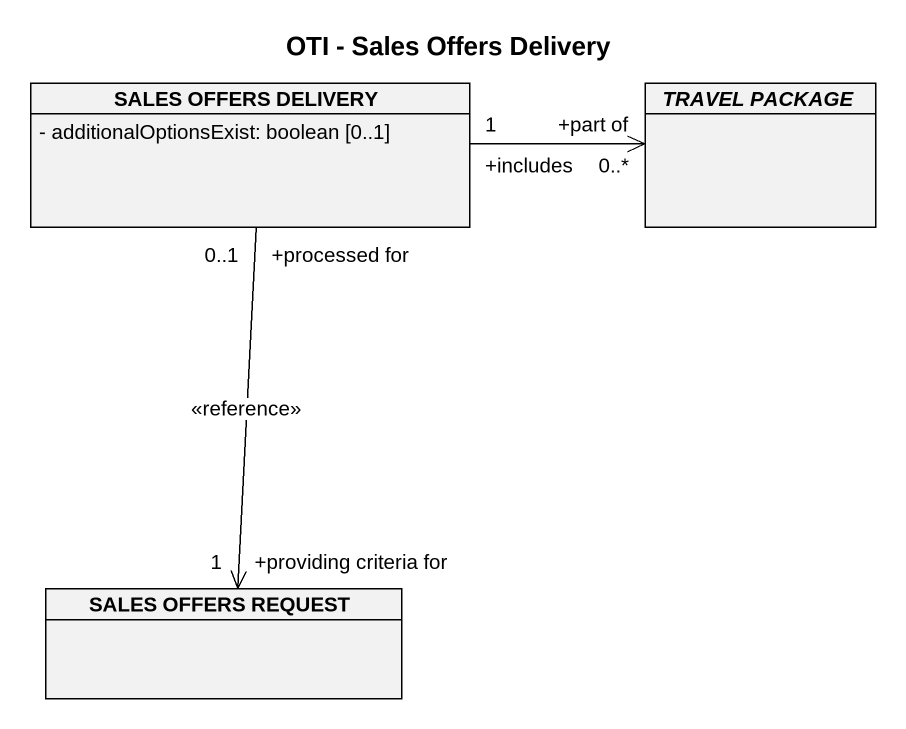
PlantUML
@startuml
title OTI - Sales Offers Delivery
hide circle
hide empty members
skinparam classAttributeIconSize 0
class "SALES OFFERS DELIVERY" as SALES_OFFERS_DELIVERY {
  - additionalOptionsExist: boolean [0..1]
}
abstract class "TRAVEL PACKAGE" as TRAVEL_PACKAGE
class "SALES OFFERS REQUEST" as SALES_OFFERS_REQUEST
SALES_OFFERS_DELIVERY "+processed for\n0..1" --> "+providing criteria for\n1" SALES_OFFERS_REQUEST : <<reference>>
TRAVEL_PACKAGE "+part of\n0..*" <-left- "+includes\n1" SALES_OFFERS_DELIVERY
@enduml
